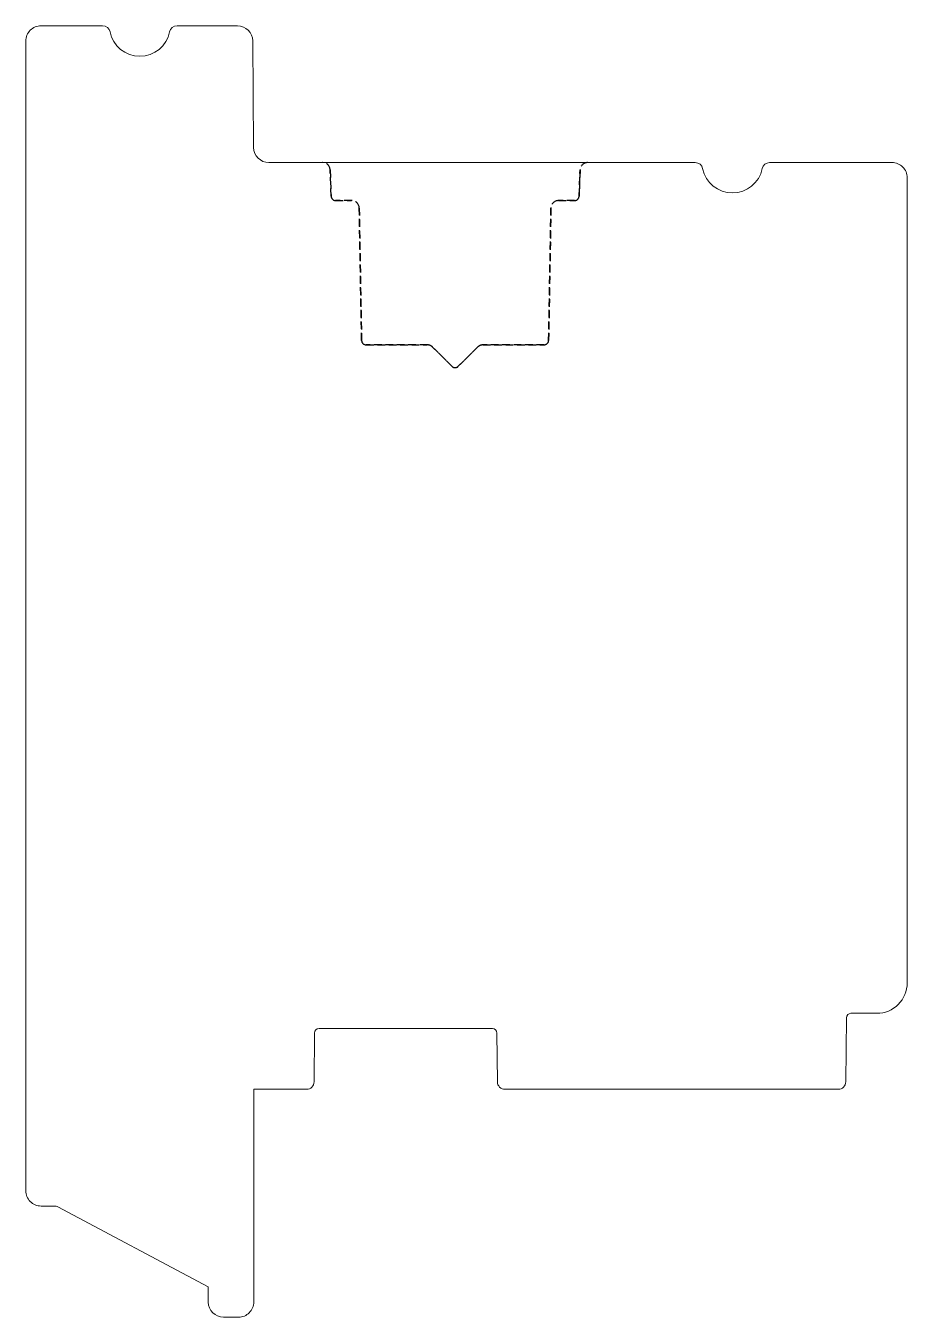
# Model space of a CAD drawing. Header units: inches. Extents: x 15.3 to 73.3, y 13.5 to 98.5.
import ezdxf

# ---------------------------------------------------------------- set-up
doc = ezdxf.new("R2010")
doc.units = ezdxf.units.IN
doc.header["$MEASUREMENT"] = 0
doc.linetypes.add('DASHED', pattern=[0.75, 0.5, -0.25])
doc.layers.add('Nutraukimo linija', color=7, linetype='Continuous')

msp = doc.modelspace()

# ---------------------------------------------------------------- linework, layer by layer
at = {"lineweight": 5}
msp.add_lwpolyline([(59.337, 89.481, -0.356394), (59.827, 89.081, 0.816497), (63.746, 89.081, -0.356394), (64.236, 89.481), (72.286, 89.481, -0.414214), (73.286, 88.481), (73.286, 35.481, -0.414214), (71.286, 33.481), (69.584, 33.481, 0.41166), (69.284, 33.183), (69.247, 28.976, -0.41166), (68.747, 28.481), (46.817, 28.481, -0.41166), (46.317, 28.976), (46.289, 32.183, 0.41166), (45.989, 32.481), (34.584, 32.481, 0.41166), (34.284, 32.183), (34.256, 28.976, -0.41166), (33.756, 28.481), (30.286, 28.481), (30.286, 14.481, -0.414214), (29.286, 13.481), (28.295, 13.481, -0.41166), (27.295, 14.472), (27.286, 15.481), (17.397, 20.739, 0.122785), (17.162, 20.798), (16.286, 20.798, -0.414214), (15.286, 21.798), (15.286, 97.481, -0.414214), (16.286, 98.481), (20.337, 98.481, -0.356394), (20.827, 98.081, 0.816497), (24.746, 98.081, -0.356394), (25.236, 98.481), (29.217, 98.481, -0.41166), (30.217, 97.489), (30.278, 90.472, 0.41166), (31.278, 89.481), (31.278, 89.481, -0.000009), (31.278, 89.481)], format="xyb", close=True, dxfattribs=at)
at = {"layer": 'Nutraukimo linija', "linetype": 'DASHED'}
msp.add_lwpolyline([(36.729, 86.981), (35.676, 86.981, -0.404026), (35.376, 87.27), (35.316, 88.998, 0.404036), (34.816, 89.481, -0.404036), (35.316, 88.998), (35.376, 87.27, 0.404026), (35.676, 86.981), (36.729, 86.981, -0.409111), (37.229, 86.489), (37.381, 77.776, 0.409111), (37.681, 77.481), (41.705, 77.481, -0.198912), (42.059, 77.334), (43.324, 76.069, 0.414214), (43.749, 76.069), (45.014, 77.334, -0.198912), (45.368, 77.481), (49.392, 77.481, 0.409111), (49.692, 77.776), (49.844, 86.489, -0.409111), (50.344, 86.981), (51.397, 86.981, 0.404026), (51.697, 87.27), (51.757, 88.998, -0.404026), (52.257, 89.481, 0.404026), (51.757, 88.998), (51.697, 87.27, -0.404026), (51.397, 86.981), (50.344, 86.981, 0.409111), (49.844, 86.489), (49.692, 77.776, -0.409111), (49.392, 77.481), (45.368, 77.481, 0.198912), (45.014, 77.334), (43.749, 76.069, -0.414214), (43.324, 76.069), (42.059, 77.334, 0.198912), (41.705, 77.481), (37.681, 77.481, -0.409111), (37.381, 77.776), (37.229, 86.489, 0.409111)], format="xyb", close=True, dxfattribs=at)

doc.saveas('drawing.dxf')
